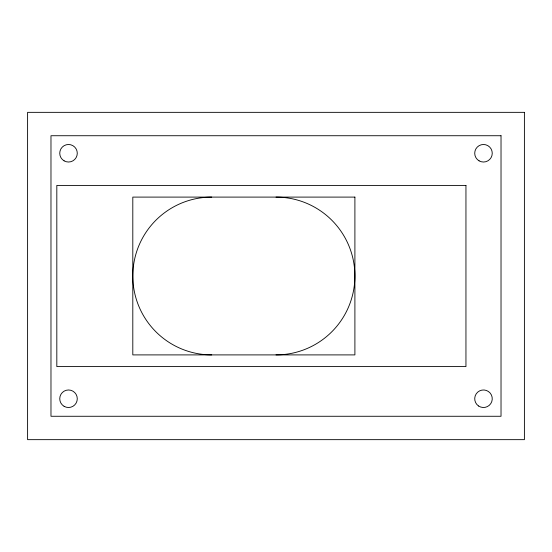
<?xml version="1.0" encoding="UTF-8"?>
<svg xmlns="http://www.w3.org/2000/svg" width="552" height="552" viewBox="0 0 552 552"><rect width="100%" height="100%" fill="white"/><g stroke="black" fill="none" stroke-linecap="round" stroke-linejoin="round"><path stroke-width="0.83" d="M211.706 354.901A78.901 78.901 0 0 1 132.804 276A78.901 78.901 0 0 1 211.706 197.098M276 197.098A78.901 78.901 0 0 1 354.901 276A78.901 78.901 0 0 1 276 354.901M524.4 112.346L27.6 112.346L27.6 439.654L524.4 439.654L524.4 112.346M501.023 135.73L50.977 135.73L50.977 416.27L501.023 416.27L501.023 135.73M465.95 185.41L56.821 185.41L56.821 366.59L465.95 366.59L465.95 185.41M354.901 197.098L132.804 197.098L132.804 354.901L354.901 354.901L354.901 197.098M478.57 405.996A8.77 8.77 0 0 0 492.232 399.365A8.77 8.77 0 0 0 479.653 390.851A8.77 8.77 0 0 0 478.57 405.996M479.101 160.853A8.77 8.77 0 0 0 492.253 153.263A8.77 8.77 0 0 0 479.101 145.666A8.77 8.77 0 0 0 479.101 160.853M64.129 406.334A8.77 8.77 0 0 0 77.28 398.737A8.77 8.77 0 0 0 64.129 391.147A8.77 8.77 0 0 0 64.129 406.334M64.129 160.853A8.77 8.77 0 0 0 77.28 153.263A8.77 8.77 0 0 0 64.129 145.666A8.77 8.77 0 0 0 64.129 160.853"/></g></svg>
